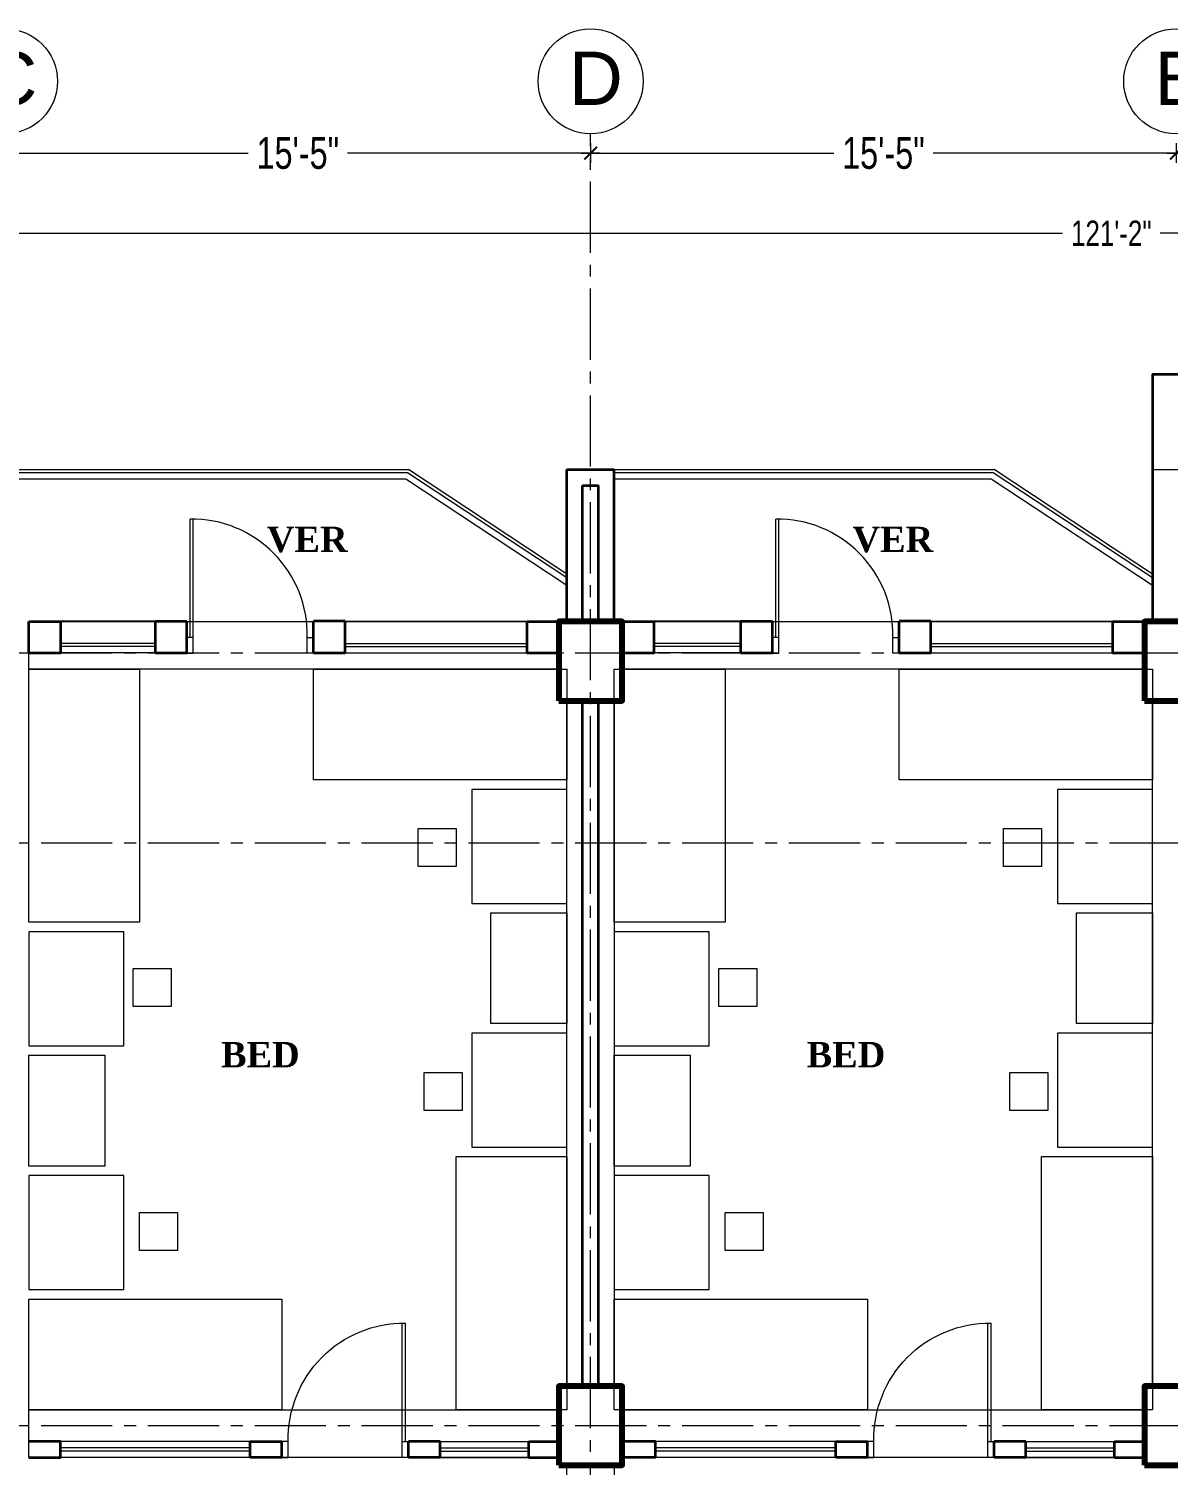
# Model space of a CAD drawing. Header units: feet. Extents: x 25261344 to 25389498, y 30010528 to 30074588.
# Drawn here: x 25383131.5 to 25383491.5, y 30072579.2 to 30073033 of the extents above; entities that cross this region are included whole.
import ezdxf

# ---------------------------------------------------------------- set-up
doc = ezdxf.new("R2010")
doc.units = ezdxf.units.FT
doc.header["$LTSCALE"] = 30
doc.header["$MEASUREMENT"] = 0
doc.header["$PDMODE"] = 32
doc.header["$PDSIZE"] = 15
doc.linetypes.add('CENTER2', pattern=[1.125, 0.75, -0.125, 0.125, -0.125])
doc.layers.get('0').update_dxf_attribs({"lineweight": 5})
for name, color, linetype, lineweight in [('Column', 1, 'Continuous', 80), ('Dim-1', 7, 'Continuous', 9), ('Door', 32, 'Continuous', 5), ('Furnitures', 251, 'Continuous', 9), ('GRADE BEAM', 2, 'Continuous', 20), ('grid text', 252, 'CENTER2', 9), ('line 2', 7, 'Continuous', 13), ('rail', 224, 'Continuous', 9), ('TEXT', 7, 'Continuous', 18), ('WALL', 7, 'Continuous', 35), ('WIN', 142, 'Continuous', 20)]:
    doc.layers.add(name, color=color, linetype=linetype, lineweight=lineweight)
doc.styles.add('RomanS', font='swissl.ttf')
doc.styles.get("Standard").update_dxf_attribs({"font": 'timesbd.ttf'})
doc.styles.add('SWIS_LT', font='swisscl.ttf')
doc.dimstyles.new('dim-02', dxfattribs={"dimtxt": 8, "dimasz": 3, "dimexe": 3, "dimexo": 3, "dimgap": 2, "dimtad": 0, "dimdec": 0, "dimzin": 0, "dimdsep": 46, "dimlunit": 4, "dimtxsty": 'SWIS_LT', "dimblk": 'ARCHTICK', "dimcen": 2, "dimdle": 3, "dimclrd": 256, "dimclre": 256, "dimclrt": 256, "dimadec": 0, "dimazin": 0, "dimtfac": 1, "dimtdec": 0, "dimtix": 1, "dimtmove": 0, "dimatfit": 3, "dimfxl": 0, "dimfrac": 2, "dimtolj": 1, "dimtzin": 1, "dimlwd": -1, "dimarcsym": 0})

# ---------------------------------------------------------------- blocks, each defined once
blk = doc.blocks.new('FG')
at = {"layer": 'Door'}
for p, q in [((-2, -5), (-2, -42.39)), ((-1, -5), (-1, -42.39))]:
    blk.add_line(p, q, dxfattribs=at)
for points in [[(-40, 0), (-38, 0), (-38, -5), (-40, -5)], [(0, 0), (-2, 0), (-2, -5), (0, -5)]]:
    blk.add_lwpolyline(points, dxfattribs=at)
blk.add_arc((-1.44, -5.83), 36.57, 178.7054, 270.6905, dxfattribs=at)
blk = doc.blocks.new('_ArchTick')
at = {"color": 0, "linetype": 'ByBlock', "const_width": 0.15}
blk.add_lwpolyline([(-0.5, -0.5), (0.5, 0.5)], dxfattribs=at)
blk = doc.blocks.new('*D119')
for p, q in [((25359973.96, 30072993.65), (25360053.77, 30072993.65)), ((25360164.96, 30072993.65), (25360085.14, 30072993.65))]:
    blk.add_line(p, q)
at = {"lineweight": -2}
for p, q in [((25359976.96, 30072996.78), (25359976.96, 30072990.65)), ((25360161.96, 30072996.78), (25360161.96, 30072990.65))]:
    blk.add_line(p, q, dxfattribs=at)
at = {"layer": 'Defpoints', "color": 0}
for p in [(25359976.96, 30072999.78), (25360161.96, 30072999.78), (25360161.96, 30072993.65)]:
    blk.add_point(p, dxfattribs=at)
at = {"xscale": 4, "yscale": 4, "zscale": 4, "rotation": 180}
blk.add_blockref('_ArchTick', (25359976.96, 30072993.65), dxfattribs=at)
at = {"xscale": 4, "yscale": 4, "zscale": 4}
blk.add_blockref('_ArchTick', (25360161.96, 30072993.65), dxfattribs=at)
at = {"insert": (25360069.46, 30072993.65), "char_height": 10, "attachment_point": 5, "style": 'SWIS_LT'}
blk.add_mtext('\\A1;15\'-5"', dxfattribs=at)
blk = doc.blocks.new('*D120')
for p, q in [((25360158.96, 30072993.65), (25360238.77, 30072993.65)), ((25360349.96, 30072993.65), (25360270.14, 30072993.65))]:
    blk.add_line(p, q)
at = {"lineweight": -2}
for p, q in [((25360161.96, 30072996.78), (25360161.96, 30072990.65)), ((25360346.96, 30072996.78), (25360346.96, 30072990.65))]:
    blk.add_line(p, q, dxfattribs=at)
at = {"layer": 'Defpoints', "color": 0}
for p in [(25360161.96, 30072999.78), (25360346.96, 30072999.78), (25360346.96, 30072993.65)]:
    blk.add_point(p, dxfattribs=at)
at = {"xscale": 4, "yscale": 4, "zscale": 4, "rotation": 180}
blk.add_blockref('_ArchTick', (25360161.96, 30072993.65), dxfattribs=at)
at = {"xscale": 4, "yscale": 4, "zscale": 4}
blk.add_blockref('_ArchTick', (25360346.96, 30072993.65), dxfattribs=at)
at = {"insert": (25360254.46, 30072993.65), "char_height": 10, "attachment_point": 5, "style": 'SWIS_LT'}
blk.add_mtext('\\A1;15\'-5"', dxfattribs=at)
blk = doc.blocks.new('*D125')
for p, q in [((25360343.96, 30072993.65), (25360423.77, 30072993.65)), ((25360534.96, 30072993.65), (25360455.14, 30072993.65))]:
    blk.add_line(p, q)
at = {"lineweight": -2}
for p, q in [((25360346.96, 30072996.78), (25360346.96, 30072990.65)), ((25360531.96, 30072996.78), (25360531.96, 30072990.65))]:
    blk.add_line(p, q, dxfattribs=at)
at = {"layer": 'Defpoints', "color": 0}
for p in [(25360346.96, 30072999.78), (25360531.96, 30072999.78), (25360531.96, 30072993.65)]:
    blk.add_point(p, dxfattribs=at)
at = {"xscale": 4, "yscale": 4, "zscale": 4, "rotation": 180}
blk.add_blockref('_ArchTick', (25360346.96, 30072993.65), dxfattribs=at)
at = {"xscale": 4, "yscale": 4, "zscale": 4}
blk.add_blockref('_ArchTick', (25360531.96, 30072993.65), dxfattribs=at)
at = {"insert": (25360439.46, 30072993.65), "char_height": 10, "attachment_point": 5, "style": 'SWIS_LT'}
blk.add_mtext('\\A1;15\'-5"', dxfattribs=at)
blk = doc.blocks.new('*D176')
at = {"layer": 'Defpoints', "color": 0}
for p in [(25384200.53, 30072968.37), (25382746.53, 30072893.7), (25384200.53, 30072785.7)]:
    blk.add_point(p, dxfattribs=at)
at = {"layer": 'Dim-1', "lineweight": -2}
for p, q in [((25382746.53, 30072958.37), (25382746.53, 30072971.37)), ((25384200.53, 30072958.37), (25384200.53, 30072971.37))]:
    blk.add_line(p, q, dxfattribs=at)
at = {"layer": 'Dim-1'}
for p, q in [((25382743.53, 30072968.37), (25383458.08, 30072968.37)), ((25384203.53, 30072968.37), (25383488.98, 30072968.37))]:
    blk.add_line(p, q, dxfattribs=at)
at = {"layer": 'Dim-1', "xscale": 3, "yscale": 3, "zscale": 3, "rotation": 180}
blk.add_blockref('_ArchTick', (25382746.53, 30072968.37), dxfattribs=at)
at = {"layer": 'Dim-1', "xscale": 3, "yscale": 3, "zscale": 3}
blk.add_blockref('_ArchTick', (25384200.53, 30072968.37), dxfattribs=at)
at = {"layer": 'Dim-1', "insert": (25383473.53, 30072968.37), "char_height": 8, "attachment_point": 5, "style": 'SWIS_LT'}
blk.add_mtext('\\A1;121\'-2"', dxfattribs=at)
blk = doc.blocks.new('*D177')
at = {"layer": 'Defpoints', "color": 0}
for p in [(25383486.53, 30072923.7), (25382708.87, 30072113.7), (25383671.53, 30072113.7)]:
    blk.add_point(p, dxfattribs=at)
at = {"layer": 'Dim-1'}
for p, q in [((25382708.87, 30072926.7), (25382708.87, 30072531.75)), ((25382708.87, 30072110.7), (25382708.87, 30072505.65))]:
    blk.add_line(p, q, dxfattribs=at)
at = {"layer": 'Dim-1', "lineweight": -2}
for p, q in [((25382718.87, 30072923.7), (25382705.87, 30072923.7)), ((25382718.87, 30072113.7), (25382705.87, 30072113.7))]:
    blk.add_line(p, q, dxfattribs=at)
at = {"layer": 'Dim-1', "xscale": 3, "yscale": 3, "zscale": 3}
for p, rotation in [((25382708.87, 30072923.7), 90), ((25382708.87, 30072113.7), 270)]:
    blk.add_blockref('_ArchTick', p, dxfattribs=dict(at, rotation=rotation))
at = {"layer": 'Dim-1', "insert": (25382708.87, 30072518.7), "char_height": 8, "attachment_point": 5, "rotation": 90, "style": 'SWIS_LT'}
blk.add_mtext('\\A1;67\'-6"', dxfattribs=at)
blk = doc.blocks.new('T B')
at = {"layer": 'GRADE BEAM'}
for points in [[(25352808.54, 30069446.57), (25352823.54, 30069446.57), (25352823.54, 30069398.57), (25352808.54, 30069398.57)], [(25352993.54, 30069446.57), (25353008.54, 30069446.57), (25353008.54, 30069398.57), (25352993.54, 30069398.57)], [(25352806.04, 30069398.57), (25352806.04, 30069383.57), (25352638.54, 30069383.57), (25352638.54, 30069398.57)], [(25352991.04, 30069398.57), (25352991.04, 30069383.57), (25352826.04, 30069383.57), (25352826.04, 30069398.57)], [(25352808.54, 30069373.57), (25352823.54, 30069373.57), (25352823.54, 30069157.07), (25352808.54, 30069157.07)], [(25352993.54, 30069373.57), (25353008.54, 30069373.57), (25353008.54, 30069157.07), (25352993.54, 30069157.07)], [(25352806.04, 30069149.57), (25352806.04, 30069134.57), (25352638.54, 30069134.57), (25352638.54, 30069149.57)], [(25352991.04, 30069149.57), (25352991.04, 30069134.57), (25352826.04, 30069134.57), (25352826.04, 30069149.57)], [(25352808.54, 30069132.07), (25352823.54, 30069132.07), (25352823.54, 30069041.07), (25352808.54, 30069041.07)]]:
    blk.add_lwpolyline(points, close=True, dxfattribs=at)
blk = doc.blocks.new('COL2')
at = {"layer": 'Column'}
for points in [[(532.5, -25), (552.5, -25), (552.5, 0), (532.5, 0)], [(717.5, -25), (737.5, -25), (737.5, 0), (717.5, 0)], [(532.5, -266.5), (552.5, -266.5), (552.5, -241.5), (532.5, -241.5)], [(717.5, -266.5), (737.5, -266.5), (737.5, -241.5), (717.5, -241.5)]]:
    blk.add_lwpolyline(points, close=True, dxfattribs=at)
at = {"layer": 'GRADE BEAM'}
blk.add_blockref('T B', (-25352273.54, -30069398.57), dxfattribs=at)
blk = doc.blocks.new('DGFGSDFG')
at = {"layer": 'grid text'}
for p, q in [((25360161.96, 30072118.41), (25360161.96, 30072999.78)), ((25361090.85, 30072835.7), (25359529.41, 30072835.7)), ((25361090.85, 30072775.7), (25359529.41, 30072775.7)), ((25361090.85, 30072591.7), (25359529.41, 30072591.7))]:
    blk.add_line(p, q, dxfattribs=at)
at = {"layer": 'grid text', "linetype": 'Continuous'}
for centre in [(25359976.96, 30073016.37), (25360161.96, 30073016.37), (25360346.96, 30073016.37)]:
    blk.add_circle(centre, 16.59, dxfattribs=at)
at = {"layer": 'grid text', "char_height": 16.842, "attachment_point": 1, "style": 'RomanS'}
for s, insert in [('{\\C256;C}', (25359970.15, 30073025.74)), ('{\\C256;D}', (25360155.15, 30073025.74)), ('{\\C256;E}', (25360340.15, 30073025.74))]:
    blk.add_mtext_dynamic_manual_height_columns(s, width=25.401, gutter_width=84.21, heights=[32.6], dxfattribs=dict(at, insert=insert))
for base, p1, p2, picture, middle in [((25360161.96, 30072993.65), (25359976.96, 30072999.78), (25360161.96, 30072999.78), '*D119', (25360069.46, 30072993.65)), ((25360346.96, 30072993.65), (25360161.96, 30072999.78), (25360346.96, 30072999.78), '*D120', (25360254.46, 30072993.65)), ((25360531.96, 30072993.65), (25360346.96, 30072999.78), (25360531.96, 30072999.78), '*D125', (25360439.46, 30072993.65))]:
    dim = blk.add_linear_dim(base=base, p1=p1, p2=p2, dimstyle='dim-02', override={"dimtxt": 10, "dimtmove": 1, "dimfxl": 10})
    dim.commit()
    dim.dimension.update_dxf_attribs({"geometry": picture, "text_midpoint": middle})

msp = doc.modelspace()

# ---------------------------------------------------------------- linework, layer by layer
at = {"layer": 'Furnitures'}
for points in [[(25383131.53, 30072750.7), (25383131.53, 30072830.7), (25383166.53, 30072830.7), (25383166.53, 30072750.7)], [(25383221.53, 30072830.7), (25383301.53, 30072830.7), (25383301.53, 30072795.7), (25383221.53, 30072795.7)], [(25383316.53, 30072750.7), (25383316.53, 30072830.7), (25383351.53, 30072830.7), (25383351.53, 30072750.7)], [(25383406.53, 30072830.7), (25383486.53, 30072830.7), (25383486.53, 30072795.7), (25383406.53, 30072795.7)], [(25383301.53, 30072792.7), (25383271.53, 30072792.7), (25383271.53, 30072756.7), (25383301.53, 30072756.7)], [(25383486.53, 30072792.7), (25383456.53, 30072792.7), (25383456.53, 30072756.7), (25383486.53, 30072756.7)], [(25383254.52, 30072780.31), (25383266.52, 30072780.31), (25383266.52, 30072768.31), (25383254.52, 30072768.31)], [(25383439.52, 30072780.31), (25383451.52, 30072780.31), (25383451.52, 30072768.31), (25383439.52, 30072768.31)], [(25383301.53, 30072718.7), (25383277.53, 30072718.7), (25383277.53, 30072753.7), (25383301.53, 30072753.7)], [(25383486.53, 30072718.7), (25383462.53, 30072718.7), (25383462.53, 30072753.7), (25383486.53, 30072753.7)], [(25383131.53, 30072711.7), (25383161.53, 30072711.7), (25383161.53, 30072747.7), (25383131.53, 30072747.7)], [(25383316.53, 30072711.7), (25383346.53, 30072711.7), (25383346.53, 30072747.7), (25383316.53, 30072747.7)], [(25383176.55, 30072724.08), (25383164.55, 30072724.08), (25383164.55, 30072736.08), (25383176.55, 30072736.08)], [(25383361.55, 30072724.08), (25383349.55, 30072724.08), (25383349.55, 30072736.08), (25383361.55, 30072736.08)], [(25383301.53, 30072715.7), (25383271.53, 30072715.7), (25383271.53, 30072679.7), (25383301.53, 30072679.7)], [(25383486.53, 30072715.7), (25383456.53, 30072715.7), (25383456.53, 30072679.7), (25383486.53, 30072679.7)], [(25383131.53, 30072708.7), (25383155.53, 30072708.7), (25383155.53, 30072673.7), (25383131.53, 30072673.7)], [(25383131.53, 30072708.7), (25383155.53, 30072708.7), (25383155.53, 30072673.7), (25383131.53, 30072673.7)], [(25383316.53, 30072708.7), (25383340.53, 30072708.7), (25383340.53, 30072673.7), (25383316.53, 30072673.7)], [(25383316.53, 30072708.7), (25383340.53, 30072708.7), (25383340.53, 30072673.7), (25383316.53, 30072673.7)], [(25383256.51, 30072703.31), (25383268.51, 30072703.31), (25383268.51, 30072691.31), (25383256.51, 30072691.31)], [(25383441.51, 30072703.31), (25383453.51, 30072703.31), (25383453.51, 30072691.31), (25383441.51, 30072691.31)], [(25383301.53, 30072676.7), (25383301.53, 30072596.7), (25383266.53, 30072596.7), (25383266.53, 30072676.7)], [(25383486.53, 30072676.7), (25383486.53, 30072596.7), (25383451.53, 30072596.7), (25383451.53, 30072676.7)], [(25383131.53, 30072634.7), (25383161.53, 30072634.7), (25383161.53, 30072670.7), (25383131.53, 30072670.7)], [(25383316.53, 30072634.7), (25383346.53, 30072634.7), (25383346.53, 30072670.7), (25383316.53, 30072670.7)], [(25383178.55, 30072647.08), (25383166.55, 30072647.08), (25383166.55, 30072659.08), (25383178.55, 30072659.08)], [(25383363.55, 30072647.08), (25383351.55, 30072647.08), (25383351.55, 30072659.08), (25383363.55, 30072659.08)], [(25383211.53, 30072596.7), (25383131.53, 30072596.7), (25383131.53, 30072631.7), (25383211.53, 30072631.7)], [(25383396.53, 30072596.7), (25383316.53, 30072596.7), (25383316.53, 30072631.7), (25383396.53, 30072631.7)]]:
    msp.add_lwpolyline(points, close=True, dxfattribs=at)
at = {"layer": 'line 2'}
for p, q in [((25383126.53, 30072893.7), (25383251.53, 30072893.7)), ((25383301.53, 30072860.7), (25383251.53, 30072893.7)), ((25383316.53, 30072893.7), (25383436.53, 30072893.7)), ((25383486.53, 30072860.7), (25383436.53, 30072893.7))]:
    msp.add_line(p, q, dxfattribs=at)
at = {"layer": 'rail'}
for p, q in [((25383251.23, 30072892.7), (25383126.53, 30072892.7)), ((25383250.63, 30072890.7), (25383126.53, 30072890.7)), ((25383301.53, 30072857.1), (25383250.63, 30072890.7)), ((25383301.53, 30072859.5), (25383251.23, 30072892.7)), ((25383436.23, 30072892.7), (25383316.53, 30072892.7)), ((25383435.63, 30072890.7), (25383316.53, 30072890.7)), ((25383486.53, 30072857.1), (25383435.63, 30072890.7)), ((25383486.53, 30072859.5), (25383436.23, 30072892.7))]:
    msp.add_line(p, q, dxfattribs=at)
at = {"layer": 'WALL', "ltscale": 10}
for p, q in [((25383301.53, 30072845.7), (25383301.53, 30072893.7)), ((25383301.53, 30072893.7), (25383316.53, 30072893.7)), ((25383316.53, 30072845.7), (25383316.53, 30072893.7)), ((25383306.53, 30072845.7), (25383306.53, 30072888.7)), ((25383306.53, 30072888.7), (25383311.53, 30072888.7)), ((25383311.53, 30072845.7), (25383311.53, 30072888.7)), ((25383171.53, 30072845.82), (25383181.53, 30072845.82)), ((25383221.53, 30072835.82), (25383221.53, 30072845.82)), ((25383231.53, 30072845.82), (25383221.53, 30072845.82)), ((25383231.53, 30072835.82), (25383231.53, 30072845.82)), ((25383356.53, 30072845.82), (25383366.53, 30072845.82)), ((25383406.53, 30072835.82), (25383406.53, 30072845.82)), ((25383416.53, 30072845.82), (25383406.53, 30072845.82)), ((25383416.53, 30072835.82), (25383416.53, 30072845.82)), ((25383171.53, 30072835.82), (25383181.53, 30072835.82)), ((25383221.53, 30072835.82), (25383231.53, 30072835.82)), ((25383356.53, 30072835.82), (25383366.53, 30072835.82)), ((25383406.53, 30072835.82), (25383416.53, 30072835.82)), ((25383306.53, 30072604.2), (25383306.53, 30072820.7)), ((25383311.53, 30072604.2), (25383311.53, 30072820.7)), ((25383201.53, 30072581.7), (25383201.53, 30072586.7)), ((25383201.53, 30072586.7), (25383211.53, 30072586.7)), ((25383211.53, 30072581.7), (25383211.53, 30072586.7)), ((25383261.53, 30072586.7), (25383251.53, 30072586.7)), ((25383289.53, 30072586.7), (25383299.03, 30072586.7)), ((25383329.53, 30072586.7), (25383319.03, 30072586.7)), ((25383329.53, 30072581.7), (25383329.53, 30072586.7)), ((25383386.53, 30072581.7), (25383386.53, 30072586.7)), ((25383386.53, 30072586.7), (25383396.53, 30072586.7)), ((25383396.53, 30072581.7), (25383396.53, 30072586.7)), ((25383446.53, 30072586.7), (25383436.53, 30072586.7)), ((25383474.53, 30072586.7), (25383484.03, 30072586.7)), ((25383211.53, 30072581.7), (25383201.53, 30072581.7)), ((25383261.53, 30072581.7), (25383251.53, 30072581.7)), ((25383289.53, 30072581.7), (25383299.03, 30072581.7)), ((25383329.53, 30072581.7), (25383319.03, 30072581.7)), ((25383396.53, 30072581.7), (25383386.53, 30072581.7)), ((25383446.53, 30072581.7), (25383436.53, 30072581.7)), ((25383474.53, 30072581.7), (25383484.03, 30072581.7))]:
    msp.add_line(p, q, dxfattribs=at)
for points in [[(25383501.53, 30072845.7), (25383501.53, 30072923.7), (25383486.53, 30072923.7), (25383486.53, 30072845.7)], [(25383171.53, 30072835.82), (25383171.53, 30072845.82)], [(25383181.53, 30072835.82), (25383181.53, 30072845.82)], [(25383356.53, 30072835.82), (25383356.53, 30072845.82)], [(25383366.53, 30072835.82), (25383366.53, 30072845.82)], [(25383131.53, 30072581.7), (25383141.53, 30072581.7), (25383141.53, 30072586.7), (25383131.53, 30072586.7)], [(25383251.53, 30072581.7), (25383251.53, 30072586.7)], [(25383261.53, 30072581.7), (25383261.53, 30072586.7)], [(25383289.53, 30072581.7), (25383289.53, 30072586.7)], [(25383436.53, 30072581.7), (25383436.53, 30072586.7)], [(25383446.53, 30072581.7), (25383446.53, 30072586.7)], [(25383474.53, 30072581.7), (25383474.53, 30072586.7)]]:
    msp.add_lwpolyline(points, dxfattribs=at)
for points in [[(25383131.53, 30072845.7), (25383141.53, 30072845.7), (25383141.53, 30072835.7), (25383131.53, 30072835.7)], [(25383289.03, 30072845.7), (25383299.03, 30072845.7), (25383299.03, 30072835.7), (25383289.03, 30072835.7)], [(25383319.03, 30072845.7), (25383329.03, 30072845.7), (25383329.03, 30072835.7), (25383319.03, 30072835.7)], [(25383474.03, 30072845.7), (25383484.03, 30072845.7), (25383484.03, 30072835.7), (25383474.03, 30072835.7)]]:
    msp.add_lwpolyline(points, close=True, dxfattribs=at)
at = {"layer": 'WIN'}
for p, q in [((25383171.53, 30072845.82), (25383141.53, 30072845.82)), ((25383231.53, 30072845.82), (25383291.53, 30072845.82)), ((25383356.53, 30072845.82), (25383326.53, 30072845.82)), ((25383416.53, 30072845.82), (25383476.53, 30072845.82)), ((25383171.53, 30072838.82), (25383141.53, 30072838.82)), ((25383231.53, 30072838.82), (25383289.03, 30072838.82)), ((25383356.53, 30072838.82), (25383329.03, 30072838.82)), ((25383416.53, 30072838.82), (25383474.03, 30072838.82)), ((25383171.53, 30072837.82), (25383141.53, 30072837.82)), ((25383171.53, 30072835.82), (25383141.53, 30072835.82)), ((25383231.53, 30072837.82), (25383289.03, 30072837.82)), ((25383231.53, 30072835.82), (25383291.53, 30072835.82)), ((25383356.53, 30072835.82), (25383326.53, 30072835.82)), ((25383356.53, 30072837.82), (25383329.03, 30072837.82)), ((25383416.53, 30072837.82), (25383474.03, 30072837.82)), ((25383416.53, 30072835.82), (25383476.53, 30072835.82)), ((25383201.53, 30072586.7), (25383141.53, 30072586.7)), ((25383201.53, 30072584.7), (25383141.53, 30072584.7)), ((25383261.53, 30072586.7), (25383289.53, 30072586.7)), ((25383261.53, 30072584.7), (25383289.53, 30072584.7)), ((25383386.53, 30072586.7), (25383329.53, 30072586.7)), ((25383386.53, 30072584.7), (25383329.53, 30072584.7)), ((25383446.53, 30072586.7), (25383474.53, 30072586.7)), ((25383446.53, 30072584.7), (25383474.53, 30072584.7)), ((25383201.53, 30072583.7), (25383141.53, 30072583.7)), ((25383201.53, 30072581.7), (25383141.53, 30072581.7)), ((25383261.53, 30072583.7), (25383289.53, 30072583.7)), ((25383261.53, 30072581.7), (25383289.53, 30072581.7)), ((25383386.53, 30072583.7), (25383329.53, 30072583.7)), ((25383386.53, 30072581.7), (25383329.53, 30072581.7)), ((25383446.53, 30072583.7), (25383474.53, 30072583.7)), ((25383446.53, 30072581.7), (25383474.53, 30072581.7))]:
    msp.add_line(p, q, dxfattribs=at)

# ---------------------------------------------------------------- block references
msp.add_blockref('DGFGSDFG', (23147.08, 0))
at = {"layer": 'Dim-1'}
msp.add_blockref('COL2', (25382766.53, 30072845.7), dxfattribs=at)
at = {"layer": 'Door', "color": 2, "rotation": 180}
for p in [(25383181.53, 30072835.7), (25383366.53, 30072835.7)]:
    msp.add_blockref('FG', p, dxfattribs=at)
at = {"layer": 'Door', "color": 2, "xscale": -1, "rotation": 180}
for p in [(25383251.53, 30072581.7), (25383436.53, 30072581.7)]:
    msp.add_blockref('FG', p, dxfattribs=at)

# ---------------------------------------------------------------- texts
at = {"layer": 'TEXT', "ltscale": 10, "char_height": 8, "width": 179.7812, "attachment_point": 7}
for s, insert in [('VER', (25383206.77, 30072867.49)), ('VER', (25383391.77, 30072867.49)), ('BED', (25383192.3, 30072704.87)), ('BED', (25383377.3, 30072704.87))]:
    msp.add_mtext(s, dxfattribs=dict(at, insert=insert))

# ---------------------------------------------------------------- dimensions: what is measured, and where the dimension line sits
at = {"layer": 'Dim-1'}
dim = msp.add_linear_dim(base=(25384200.53, 30072968.37), p1=(25382746.53, 30072893.7), p2=(25384200.53, 30072785.7), dimstyle='dim-02', override={"dimtxt": 8, "dimfxl": 10}, dxfattribs=at)
dim.commit()
dim.dimension.update_dxf_attribs({"geometry": '*D176', "text_midpoint": (25383473.53, 30072968.37)})
dim = msp.add_linear_dim(base=(25382708.87, 30072113.7), p1=(25383486.53, 30072923.7), p2=(25383671.53, 30072113.7), angle=90, dimstyle='dim-02', override={"dimtxt": 8, "dimfxl": 10}, dxfattribs=at)
dim.commit()
dim.dimension.update_dxf_attribs({"geometry": '*D177', "text_midpoint": (25382708.87, 30072518.7)})

doc.saveas('drawing.dxf')
